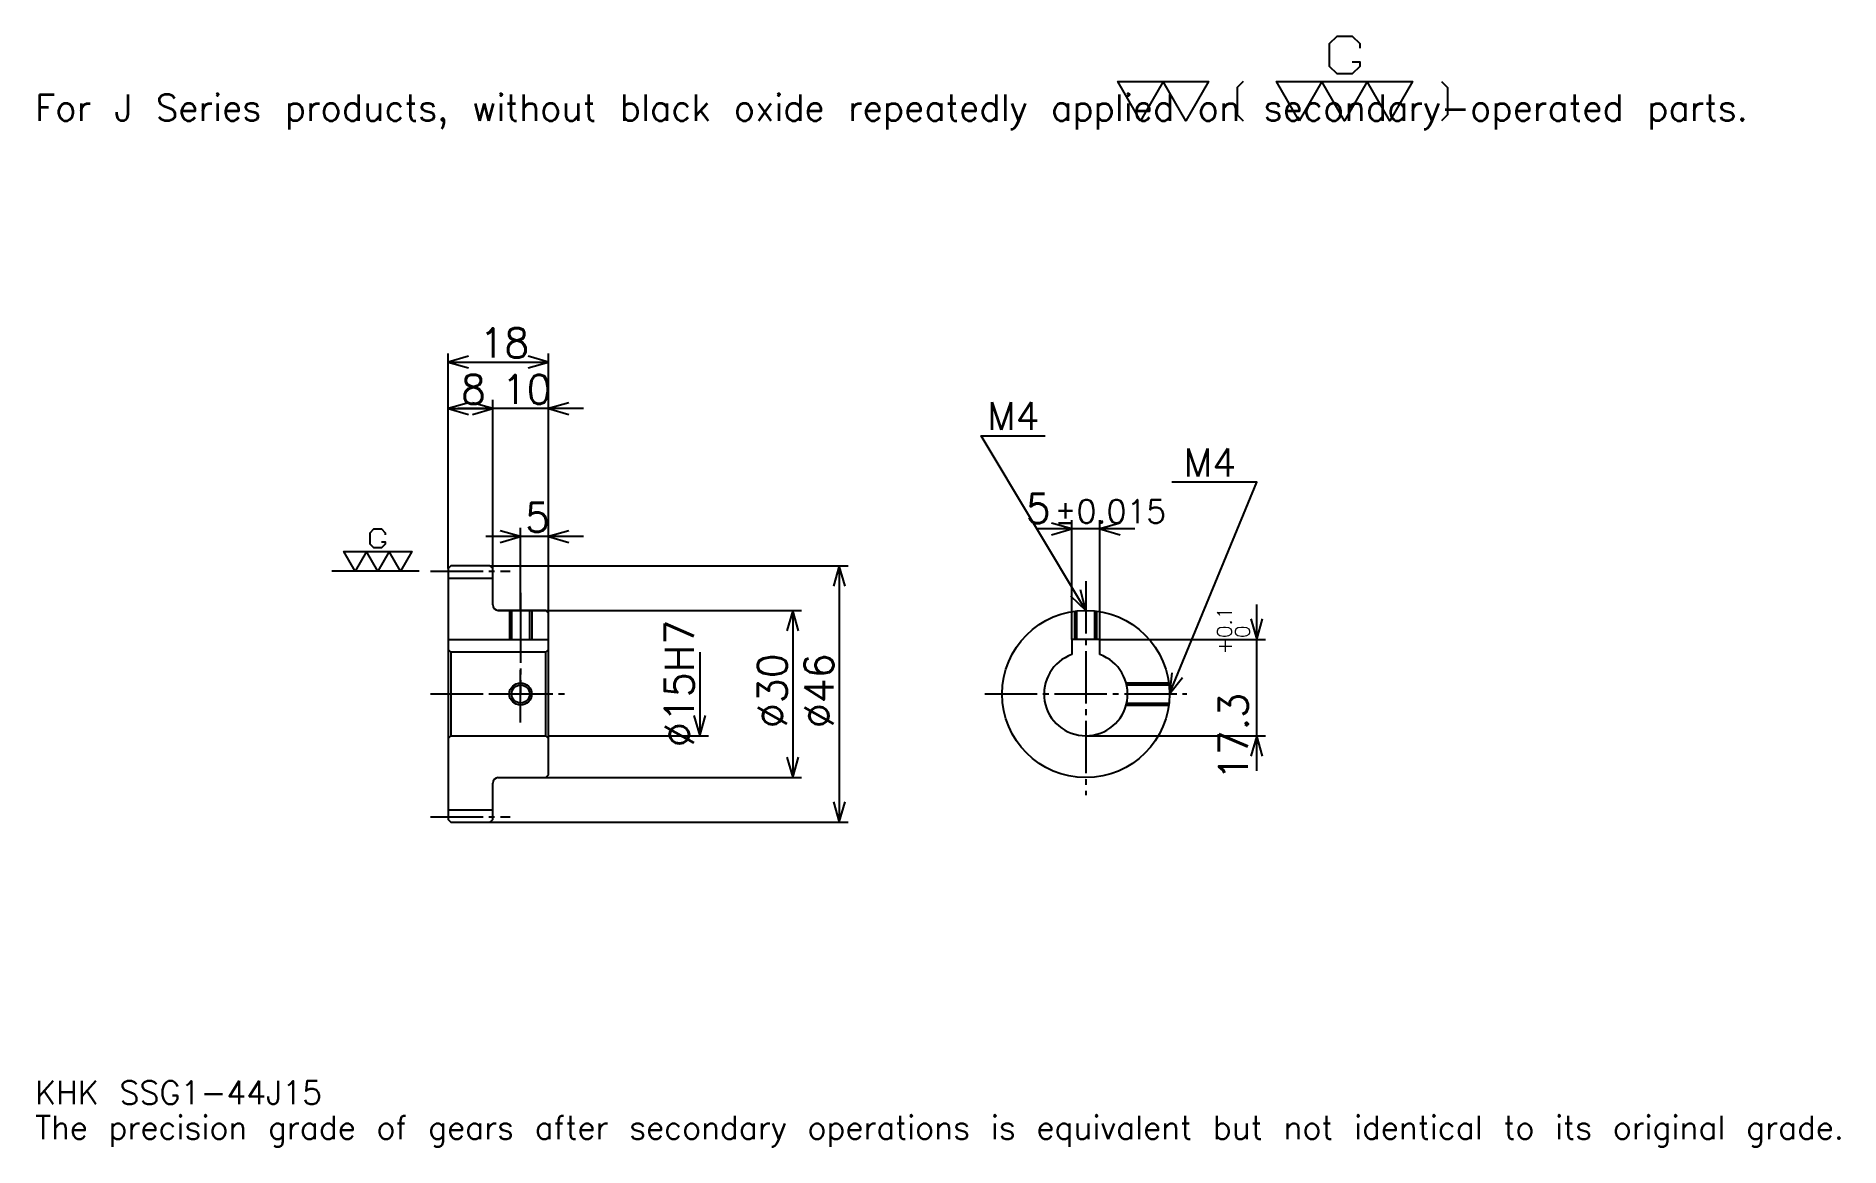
# Model space of a CAD drawing. Extents: x 11 to 334, y 4 to 203.
import ezdxf

# ---------------------------------------------------------------- set-up
doc = ezdxf.new("R2010")
doc.units = 0
doc.linetypes.add('DASHDOT', pattern=[12.521738, 9.391304, -1.043478, 1.043478, -1.043478])
doc.layers.get('0').update_dxf_attribs({"linetype": 'CONTINUOUS'})
doc.layers.add('DASHDOT', color=6, linetype='DASHDOT')
doc.styles.add('KANJI', font='TXT', dxfattribs={"bigfont": 'BIGFONT'})

msp = doc.modelspace()

# ---------------------------------------------------------------- linework, layer by layer
at = {"color": 5}
for p, q in [((84.521736, 108.043472), (84.521736, 146.130432)), ((102.521736, 108.043472), (102.521736, 146.130432)), ((84.521736, 144.565216), (102.521736, 144.565216)), ((84.521736, 136.217377), (92.521736, 136.217377)), ((108.782608, 136.217377), (86.260864, 136.217377)), ((92.521736, 108.043472), (92.521736, 137.782593)), ((108.782608, 113.260864), (91.260864, 113.260864)), ((97.521736, 108.043472), (97.521736, 114.82608)), ((207.67392, 114.652168), (190.152161, 114.652168)), ((196.41304, 94.843475), (196.41304, 116.217384)), ((201.41304, 94.843475), (201.41304, 116.217384)), ((84.521736, 107.543472), (84.521736, 108.043472)), ((92.021736, 108.043472), (102.521736, 108.043472)), ((92.521736, 107.543472), (92.521736, 108.043472)), ((97.521736, 100.043472), (97.521736, 108.043472)), ((97.521736, 100.043472), (97.521736, 108.043472)), ((102.521736, 108.043472), (156.260864, 108.043472)), ((102.521736, 99.543472), (102.521736, 108.043472)), ((154.695648, 108.043472), (154.695648, 62.043472)), ((229.565216, 71.2826), (229.565216, 101.10434)), ((93.521736, 100.043472), (102.521736, 100.043472)), ((102.521736, 100.043472), (147.91304, 100.043472)), ((146.347824, 100.043472), (146.347824, 70.043472)), ((201.41304, 94.843475), (231.130432, 94.843475)), ((129.652161, 92.543472), (129.652161, 77.543472)), ((102.521736, 77.543472), (131.217377, 77.543472)), ((198.91304, 77.543472), (231.130432, 77.543472)), ((93.521736, 70.043472), (102.521736, 70.043472)), ((102.521736, 70.043472), (147.91304, 70.043472)), ((92.021736, 62.043472), (102.521736, 62.043472)), ((102.521736, 62.043472), (156.260864, 62.043472))]:
    msp.add_line(p, q, dxfattribs=at)
at = {"color": 7}
msp.add_line((79.304344, 107.043472), (63.652168, 107.043472), dxfattribs=at)
at = {"color": 4}
for p, q in [((84.521736, 105.793472), (92.521736, 105.793472)), ((84.521736, 94.843475), (102.521736, 94.843475)), ((85.021736, 92.543472), (85.021736, 77.543472)), ((102.021736, 92.543472), (102.521736, 93.043472)), ((102.021736, 77.543472), (102.521736, 77.043472)), ((84.521736, 64.293472), (92.521736, 64.293472))]:
    msp.add_line(p, q, dxfattribs=at)
at = {"color": 7}
for points in [[(246.678253, 198.406952), (248.034775, 198.406952), (248.034775, 197.593033), (246.678253, 196.236511), (243.96521, 196.236511), (242.608688, 197.593033), (242.608688, 201.662598), (243.96521, 203.019119), (246.678253, 203.019119), (248.034775, 201.662598), (248.034775, 200.848694)], [(208.695648, 187.82608), (204.626083, 194.87999), (220.904343, 194.87999), (216.834778, 187.82608), (212.765213, 194.87999), (208.695648, 187.82608)], [(227.144348, 194.87999), (226.059128, 193.794769), (226.059128, 188.911301), (227.144348, 187.82608)], [(237.182602, 187.82608), (233.113037, 194.87999), (257.530426, 194.87999), (253.460876, 187.82608), (249.391296, 194.87999), (245.321732, 187.82608), (241.252167, 194.87999), (237.182602, 187.82608)], [(262.685211, 194.87999), (263.770447, 193.794769), (263.770447, 188.911301), (262.685211, 187.82608)], [(72.573914, 112.333908), (73.252174, 112.333908), (73.252174, 111.926949), (72.573914, 111.248688), (71.217392, 111.248688), (70.539124, 111.926949), (70.539124, 113.961731), (71.217392, 114.639992), (72.573914, 114.639992), (73.252174, 113.961731), (73.252174, 113.554779)], [(67.82608, 107.043472), (65.791306, 110.570427), (78, 110.570427), (75.965218, 107.043472), (73.930435, 110.570427), (71.895645, 107.043472), (69.86087, 110.570427), (67.82608, 107.043472)]]:
    msp.add_lwpolyline(points, dxfattribs=at)
at = {"color": 5}
for points in [[(88.173912, 145.608688), (84.521736, 144.565216), (88.173912, 143.521729)], [(98.86956, 143.521729), (102.521736, 144.565216), (98.86956, 145.608688)], [(88.173912, 137.260864), (84.521736, 136.217377), (88.173912, 135.173904)], [(88.86956, 135.173904), (92.521736, 136.217377), (88.86956, 137.260864)], [(88.86956, 135.173904), (92.521736, 136.217377), (88.86956, 137.260864)], [(106.173912, 137.260864), (102.521736, 136.217377), (106.173912, 135.173904)], [(198.91304, 100.043472), (180.130432, 131.347824), (191.608704, 131.347824)], [(213.913055, 85.043472), (229.565216, 122.999992), (214.330414, 122.999992)], [(93.86956, 112.217384), (97.521736, 113.260864), (93.86956, 114.304344)], [(106.173912, 114.304344), (102.521736, 113.260864), (106.173912, 112.217384)], [(192.760864, 113.608688), (196.41304, 114.652168), (192.760864, 115.695648)], [(205.065216, 115.695648), (201.41304, 114.652168), (205.065216, 113.608688)], [(155.739136, 104.391296), (154.695648, 108.043472), (153.652161, 104.391296)], [(196.139236, 102.638321), (198.91304, 100.043472), (197.928787, 103.712051)], [(147.391296, 96.391296), (146.347824, 100.043472), (145.304352, 96.391296)], [(228.521729, 98.495644), (229.565216, 94.843475), (230.608673, 98.495644)], [(214.340698, 88.817642), (213.913055, 85.043472), (216.27005, 88.022034)], [(128.608688, 81.195648), (129.652161, 77.543472), (130.695648, 81.195648)], [(230.608673, 73.891296), (229.565216, 77.543472), (228.521729, 73.891296)], [(145.304352, 73.695648), (146.347824, 70.043472), (147.391296, 73.695648)], [(153.652161, 65.695648), (154.695648, 62.043472), (155.739136, 65.695648)]]:
    msp.add_lwpolyline(points, dxfattribs=at)
at = {"color": 4}
for points in [[(92.521736, 101.043472), (92.521736, 107.543472), (92.021736, 108.043472), (85.021736, 108.043472), (84.521736, 107.543472), (84.521736, 77.043472)], [(93.521736, 70.043472), (102.021736, 70.043472), (102.521736, 70.543472), (102.521736, 99.543472), (102.021736, 100.043472), (93.521736, 100.043472)], [(95.521736, 100.043472), (95.521736, 94.843475)], [(95.901733, 100.043472), (95.901733, 94.843475)], [(99.141739, 100.043472), (99.141739, 94.843475)], [(99.521736, 100.043472), (99.521736, 94.843475)], [(196.91304, 94.843475), (196.91304, 99.909538)], [(197.29303, 94.843475), (197.29303, 99.955734)], [(200.533051, 94.843475), (200.533051, 99.955734)], [(200.91304, 94.843475), (200.91304, 99.909538)], [(201.41304, 92.11454), (201.41304, 94.843475), (196.41304, 94.843475), (196.41304, 92.11454)], [(84.521736, 77.043472), (85.021736, 77.543472), (102.021736, 77.543472), (102.021736, 92.543472), (85.021736, 92.543472), (84.521736, 93.043472)], [(206.141449, 87.043472), (213.779114, 87.043472)], [(206.235992, 86.663475), (213.825317, 86.663475)], [(206.141449, 83.043472), (213.779114, 83.043472)], [(206.235992, 83.42347), (213.825317, 83.42347)], [(84.521736, 77.043472), (84.521736, 62.543472), (85.021736, 62.043472), (92.021736, 62.043472), (92.521736, 62.543472), (92.521736, 69.043472)]]:
    msp.add_lwpolyline(points, dxfattribs=at)
for centre, radius in [((198.91304, 85.043472), 15), ((97.521736, 85.043472), 1.62)]:
    msp.add_circle(centre, radius, dxfattribs=at)
at = {"color": 7}
msp.add_circle((97.521736, 85.043472), 2, dxfattribs=at)
at = {"color": 4}
for centre, radius, start, end in [((93.521736, 101.043472), 1, 180, 270), ((198.91304, 85.043472), 7.5, 109.47122094, 70.52877906), ((93.521736, 69.043472), 1, 90, 180)]:
    msp.add_arc(centre, radius, start, end, dxfattribs=at)
at = {"layer": 'DASHDOT', "color": 7}
for p, q in [((81.391304, 107.043472), (95.652168, 107.043472)), ((198.91304, 105.260864), (198.91304, 66.91304)), ((97.521736, 100.043472), (97.521736, 85.043472)), ((81.391304, 85.043472), (105.652168, 85.043472)), ((180.782608, 85.043472), (217.043488, 85.043472)), ((81.391304, 63.043472), (95.652168, 63.043472))]:
    msp.add_line(p, q, dxfattribs=at)
for points in [[(97.521736, 103.173904), (97.521736, 91.713036)], [(97.521736, 79.91304), (97.521736, 90.173904)], [(92.391304, 85.043472), (102.652176, 85.043472)]]:
    msp.add_lwpolyline(points, dxfattribs=at)

# ---------------------------------------------------------------- texts
at = {"color": 7, "style": 'KANJI'}
for s, height, p in [('For J Series products, without black oxide repeatedly applied on secondary-operated parts.', 4.695652, (10.434783, 187.82608)), ('18', 5.217391, (90.130432, 145.399994)), ('8', 5.217391, (86.82608, 137.05217)), ('10', 5.217391, (94.130432, 137.05217)), ('M4', 5.008696, (181.17392, 132.391296)), ('M4', 5.008696, (216.417389, 124.043472)), ('5', 5.217391, (188.143311, 115.695648)), ('%%p0.015', 4.173913, (193.307892, 115.695648)), ('5', 5.217391, (98.32608, 114.095642)), ('KHK SSG1-44J15', 4.173913, (10.434783, 11.478261)), ('The precision grade of gears after secondary operations is equivalent but not identical to its original grade.', 4.173913, (10.434783, 5.217391))]:
    msp.add_text(s, height=height, dxfattribs=at).set_placement(p)
for s, height, p in [('%%c15H7', 5.217391, (128.608688, 75.521729)), ('0.1', 2.608696, (225.078247, 95.091492)), ('+', 2.608696, (225.078247, 92.169754)), ('0', 2.608696, (228.313049, 95.091492)), ('%%c30', 5.217391, (145.304352, 78.91304)), ('%%c46', 5.217391, (153.652161, 78.91304)), ('17.3', 5.217391, (228, 69.586823))]:
    msp.add_text(s, height=height, rotation=90, dxfattribs=at).set_placement(p)

doc.saveas('drawing.dxf')
